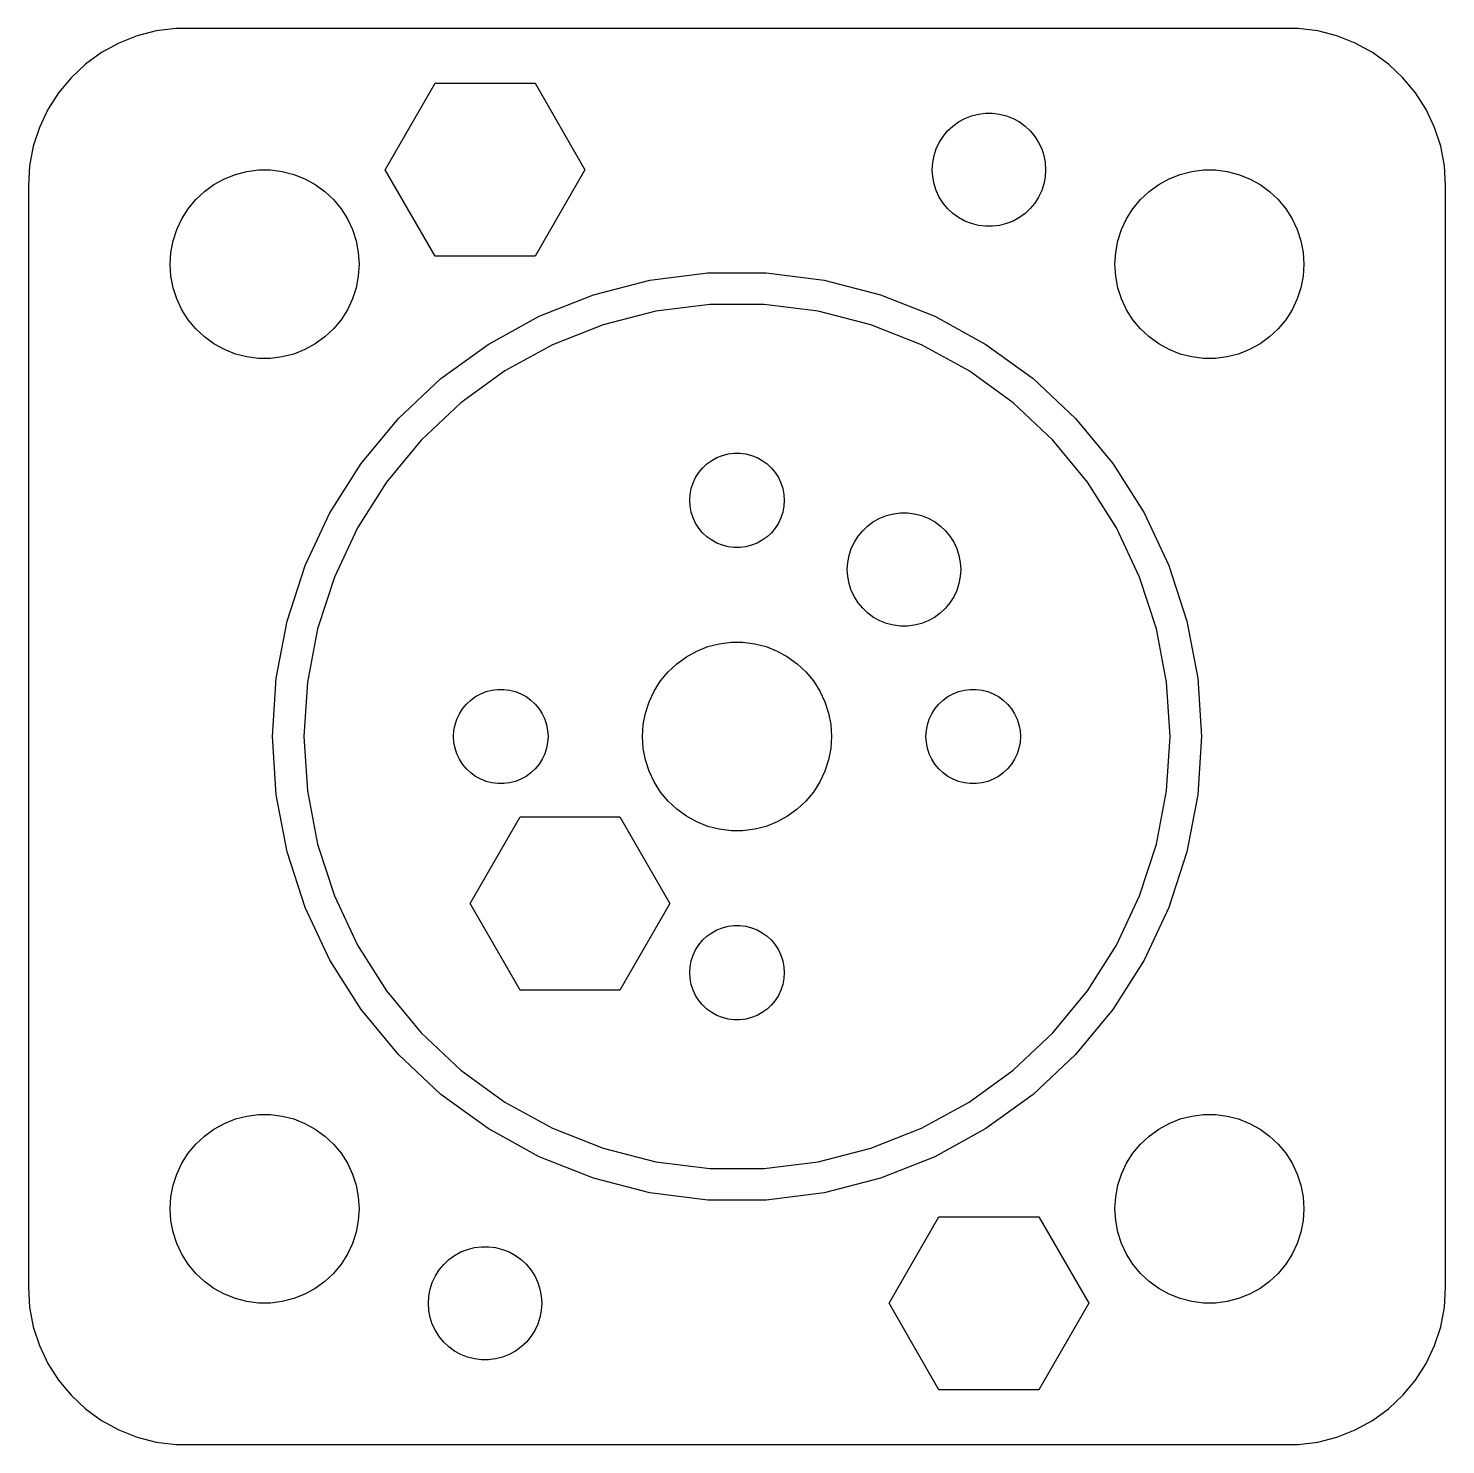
# Model space of a CAD drawing. Header units: metres. Extents: x -22.5 to 72.5, y 85.5 to 184.5.
# Drawn here: x -22.5 to 22.5, y 139.51 to 184.49 of the extents above; entities that cross this region are included whole.
import ezdxf

# ---------------------------------------------------------------- set-up
doc = ezdxf.new("R2010")
doc.units = ezdxf.units.M

msp = doc.modelspace()

# ---------------------------------------------------------------- linework, layer by layer
for p, q in [((-19.0451, 184.255), (-19.6289, 184.024)), ((-18.4369, 184.411), (-19.0451, 184.255)), ((-17.8139, 184.49), (-18.4369, 184.411)), ((17.8139, 184.49), (-17.8139, 184.49)), ((18.4369, 184.411), (17.8139, 184.49)), ((19.0451, 184.255), (18.4369, 184.411)), ((19.6289, 184.024), (19.0451, 184.255)), ((-20.1791, 183.722), (-20.6871, 183.353)), ((-19.6289, 184.024), (-20.1791, 183.722)), ((20.1791, 183.722), (19.6289, 184.024)), ((20.6871, 183.353), (20.1791, 183.722)), ((-20.6871, 183.353), (-21.1448, 182.923)), ((21.1448, 182.923), (20.6871, 183.353)), ((-21.1448, 182.923), (-21.5451, 182.439)), ((-11.1735, 180), (-9.58675, 182.748)), ((-9.58675, 182.748), (-6.41325, 182.748)), ((-6.41325, 182.748), (-4.82651, 180)), ((21.5451, 182.439), (21.1448, 182.923)), ((-21.5451, 182.439), (-21.8815, 181.909)), ((21.8815, 181.909), (21.5451, 182.439)), ((-21.8815, 181.909), (-22.1489, 181.341)), ((22.1489, 181.341), (21.8815, 181.909)), ((6.68785, 181.232), (6.85263, 181.387)), ((6.85263, 181.387), (7.03551, 181.52)), ((7.03551, 181.52), (7.2336, 181.629)), ((7.2336, 181.629), (7.44376, 181.712)), ((7.44376, 181.712), (7.6627, 181.768)), ((7.6627, 181.768), (7.88696, 181.796)), ((7.88696, 181.796), (8.11302, 181.796)), ((8.11302, 181.796), (8.33728, 181.768)), ((8.33728, 181.768), (8.55623, 181.712)), ((8.55623, 181.712), (8.76639, 181.629)), ((8.76639, 181.629), (8.96448, 181.52)), ((8.96448, 181.52), (9.14735, 181.387)), ((9.14735, 181.387), (9.31213, 181.232)), ((-22.1489, 181.341), (-22.3429, 180.743)), ((6.42264, 180.867), (6.54376, 181.058)), ((6.54376, 181.058), (6.68785, 181.232)), ((9.31213, 181.232), (9.45622, 181.058)), ((9.45622, 181.058), (9.57735, 180.867)), ((22.3429, 180.743), (22.1489, 181.341)), ((-22.3429, 180.743), (-22.4606, 180.127)), ((6.25655, 180.448), (6.3264, 180.663)), ((6.3264, 180.663), (6.42264, 180.867)), ((9.57735, 180.867), (9.67358, 180.663)), ((9.67358, 180.663), (9.74344, 180.448)), ((22.4606, 180.127), (22.3429, 180.743)), ((-22.4606, 180.127), (-22.5, 179.5)), ((-9.58675, 177.252), (-11.1735, 180)), ((-4.82651, 180), (-6.41325, 177.252)), ((6.2, 180), (6.21419, 180.226)), ((6.21419, 179.774), (6.2, 180)), ((6.21419, 180.226), (6.25655, 180.448)), ((9.74344, 180.448), (9.7858, 180.226)), ((9.7858, 180.226), (9.79999, 180)), ((9.79999, 180), (9.7858, 179.774)), ((22.5, 179.5), (22.4606, 180.127)), ((-16.6075, 179.533), (-16.2773, 179.714)), ((-16.2773, 179.714), (-15.927, 179.853)), ((-15.927, 179.853), (-15.5621, 179.947)), ((-15.5621, 179.947), (-15.1884, 179.994)), ((-15.1884, 179.994), (-14.8116, 179.994)), ((-14.8116, 179.994), (-14.4379, 179.947)), ((-14.4379, 179.947), (-14.0729, 179.853)), ((-14.0729, 179.853), (-13.7227, 179.714)), ((-13.7227, 179.714), (-13.3925, 179.533)), ((6.25655, 179.552), (6.21419, 179.774)), ((6.3264, 179.337), (6.25655, 179.552)), ((9.74344, 179.552), (9.67358, 179.337)), ((9.7858, 179.774), (9.74344, 179.552)), ((13.3925, 179.533), (13.7227, 179.714)), ((13.7227, 179.714), (14.0729, 179.853)), ((14.0729, 179.853), (14.4379, 179.947)), ((14.4379, 179.947), (14.8116, 179.994)), ((14.8116, 179.994), (15.1884, 179.994)), ((15.1884, 179.994), (15.5621, 179.947)), ((15.5621, 179.947), (15.927, 179.853)), ((15.927, 179.853), (16.2773, 179.714)), ((16.2773, 179.714), (16.6075, 179.533)), ((-22.5, 179.5), (-22.5, 144.5)), ((-17.1869, 179.054), (-16.9123, 179.312)), ((-16.9123, 179.312), (-16.6075, 179.533)), ((-13.3925, 179.533), (-13.0877, 179.312)), ((-13.0877, 179.312), (-12.8131, 179.054)), ((6.42264, 179.133), (6.3264, 179.337)), ((6.54376, 178.942), (6.42264, 179.133)), ((9.57735, 179.133), (9.45622, 178.942)), ((9.67358, 179.337), (9.57735, 179.133)), ((12.8131, 179.054), (13.0877, 179.312)), ((13.0877, 179.312), (13.3925, 179.533)), ((16.6075, 179.533), (16.9123, 179.312)), ((16.9123, 179.312), (17.1869, 179.054)), ((22.5, 144.5), (22.5, 179.5)), ((-17.6289, 178.445), (-17.427, 178.763)), ((-17.427, 178.763), (-17.1869, 179.054)), ((-12.8131, 179.054), (-12.5729, 178.763)), ((-12.5729, 178.763), (-12.3711, 178.445)), ((6.68785, 178.768), (6.54376, 178.942)), ((6.85263, 178.613), (6.68785, 178.768)), ((9.31213, 178.768), (9.14735, 178.613)), ((9.45622, 178.942), (9.31213, 178.768)), ((12.3711, 178.445), (12.5729, 178.763)), ((12.5729, 178.763), (12.8131, 179.054)), ((17.1869, 179.054), (17.427, 178.763)), ((17.427, 178.763), (17.6289, 178.445)), ((-17.7893, 178.104), (-17.6289, 178.445)), ((-12.3711, 178.445), (-12.2107, 178.104)), ((7.03551, 178.48), (6.85263, 178.613)), ((7.2336, 178.371), (7.03551, 178.48)), ((7.44376, 178.288), (7.2336, 178.371)), ((7.6627, 178.232), (7.44376, 178.288)), ((7.88696, 178.204), (7.6627, 178.232)), ((8.11302, 178.204), (7.88696, 178.204)), ((8.33728, 178.232), (8.11302, 178.204)), ((8.55623, 178.288), (8.33728, 178.232)), ((8.76639, 178.371), (8.55623, 178.288)), ((8.96448, 178.48), (8.76639, 178.371)), ((9.14735, 178.613), (8.96448, 178.48)), ((12.2107, 178.104), (12.3711, 178.445)), ((17.6289, 178.445), (17.7893, 178.104)), ((-17.9057, 177.746), (-17.7893, 178.104)), ((-12.2107, 178.104), (-12.0942, 177.746)), ((12.0942, 177.746), (12.2107, 178.104)), ((17.7893, 178.104), (17.9057, 177.746)), ((-18, 177), (-17.9763, 177.376)), ((-17.9763, 177.376), (-17.9057, 177.746)), ((-12.0942, 177.746), (-12.0237, 177.376)), ((-12.0237, 177.376), (-12, 177)), ((12, 177), (12.0237, 177.376)), ((12.0237, 177.376), (12.0942, 177.746)), ((17.9057, 177.746), (17.9763, 177.376)), ((17.9763, 177.376), (18, 177)), ((-17.9763, 176.624), (-18, 177)), ((-12, 177), (-12.0237, 176.624)), ((-6.41325, 177.252), (-9.58675, 177.252)), ((12.0237, 176.624), (12, 177)), ((18, 177), (17.9763, 176.624)), ((-17.9057, 176.254), (-17.9763, 176.624)), ((-12.0237, 176.624), (-12.0942, 176.254)), ((-4.558, 176.028), (-2.76387, 176.489)), ((-2.76387, 176.489), (-0.92615, 176.721)), ((-0.92615, 176.721), (0.92615, 176.721)), ((0.92615, 176.721), (2.76387, 176.489)), ((2.76387, 176.489), (4.558, 176.028)), ((12.0942, 176.254), (12.0237, 176.624)), ((17.9763, 176.624), (17.9057, 176.254)), ((-17.7893, 175.896), (-17.9057, 176.254)), ((-12.0942, 176.254), (-12.2107, 175.896)), ((-6.28024, 175.346), (-4.558, 176.028)), ((4.558, 176.028), (6.28024, 175.346)), ((12.2107, 175.896), (12.0942, 176.254)), ((17.9057, 176.254), (17.7893, 175.896)), ((-17.6289, 175.555), (-17.7893, 175.896)), ((-17.427, 175.237), (-17.6289, 175.555)), ((-12.3711, 175.555), (-12.5729, 175.237)), ((-12.2107, 175.896), (-12.3711, 175.555)), ((-2.57649, 175.506), (-4.24898, 175.077)), ((-0.86336, 175.723), (-2.57649, 175.506)), ((0.86336, 175.723), (-0.86336, 175.723)), ((2.57649, 175.506), (0.86336, 175.723)), ((4.24898, 175.077), (2.57649, 175.506)), ((12.3711, 175.555), (12.2107, 175.896)), ((12.5729, 175.237), (12.3711, 175.555)), ((17.6289, 175.555), (17.427, 175.237)), ((17.7893, 175.896), (17.6289, 175.555)), ((-17.1869, 174.946), (-17.427, 175.237)), ((-12.5729, 175.237), (-12.8131, 174.946)), ((-7.90344, 174.454), (-6.28024, 175.346)), ((-4.24898, 175.077), (-5.85446, 174.441)), ((5.85446, 174.441), (4.24898, 175.077)), ((6.28024, 175.346), (7.90344, 174.454)), ((12.8131, 174.946), (12.5729, 175.237)), ((17.427, 175.237), (17.1869, 174.946)), ((-16.9123, 174.688), (-17.1869, 174.946)), ((-16.6075, 174.467), (-16.9123, 174.688)), ((-13.0877, 174.688), (-13.3925, 174.467)), ((-12.8131, 174.946), (-13.0877, 174.688)), ((13.0877, 174.688), (12.8131, 174.946)), ((13.3925, 174.467), (13.0877, 174.688)), ((16.9123, 174.688), (16.6075, 174.467)), ((17.1869, 174.946), (16.9123, 174.688)), ((-16.2773, 174.286), (-16.6075, 174.467)), ((-15.927, 174.147), (-16.2773, 174.286)), ((-13.7227, 174.286), (-14.0729, 174.147)), ((-13.3925, 174.467), (-13.7227, 174.286)), ((-9.40199, 173.365), (-7.90344, 174.454)), ((-5.85446, 174.441), (-7.36761, 173.609)), ((7.36761, 173.609), (5.85446, 174.441)), ((7.90344, 174.454), (9.40199, 173.365)), ((13.7227, 174.286), (13.3925, 174.467)), ((14.0729, 174.147), (13.7227, 174.286)), ((16.2773, 174.286), (15.927, 174.147)), ((16.6075, 174.467), (16.2773, 174.286)), ((-15.5621, 174.053), (-15.927, 174.147)), ((-15.1884, 174.006), (-15.5621, 174.053)), ((-14.8116, 174.006), (-15.1884, 174.006)), ((-14.4379, 174.053), (-14.8116, 174.006)), ((-14.0729, 174.147), (-14.4379, 174.053)), ((14.4379, 174.053), (14.0729, 174.147)), ((14.8116, 174.006), (14.4379, 174.053)), ((15.1884, 174.006), (14.8116, 174.006)), ((15.5621, 174.053), (15.1884, 174.006)), ((15.927, 174.147), (15.5621, 174.053)), ((-10.7523, 172.097), (-9.40199, 173.365)), ((-7.36761, 173.609), (-8.76457, 172.595)), ((8.76457, 172.595), (7.36761, 173.609)), ((9.40199, 173.365), (10.7523, 172.097)), ((-8.76457, 172.595), (-10.0233, 171.413)), ((10.0233, 171.413), (8.76457, 172.595)), ((-11.933, 170.67), (-10.7523, 172.097)), ((10.7523, 172.097), (11.933, 170.67)), ((-10.0233, 171.413), (-11.124, 170.082)), ((11.124, 170.082), (10.0233, 171.413)), ((-12.9255, 169.106), (-11.933, 170.67)), ((-1.09344, 170.527), (-0.95613, 170.656)), ((-0.95613, 170.656), (-0.80373, 170.766)), ((-0.80373, 170.766), (-0.63866, 170.857)), ((-0.63866, 170.857), (-0.46352, 170.927)), ((-0.46352, 170.927), (-0.28107, 170.973)), ((-0.28107, 170.973), (-0.09418, 170.997)), ((-0.09418, 170.997), (0.09418, 170.997)), ((0.09418, 170.997), (0.28107, 170.973)), ((0.28107, 170.973), (0.46352, 170.927)), ((0.46352, 170.927), (0.63866, 170.857)), ((0.63866, 170.857), (0.80373, 170.766)), ((0.80373, 170.766), (0.95613, 170.656)), ((0.95613, 170.656), (1.09344, 170.527)), ((11.933, 170.67), (12.9255, 169.106)), ((-1.39465, 170.052), (-1.31445, 170.223)), ((-1.31445, 170.223), (-1.21352, 170.382)), ((-1.21352, 170.382), (-1.09344, 170.527)), ((1.09344, 170.527), (1.21352, 170.382)), ((1.21352, 170.382), (1.31445, 170.223)), ((1.31445, 170.223), (1.39465, 170.052)), ((-11.124, 170.082), (-12.0492, 168.624)), ((-1.5, 169.5), (-1.48816, 169.688)), ((-1.48816, 169.688), (-1.45287, 169.873)), ((-1.45287, 169.873), (-1.39465, 170.052)), ((1.39465, 170.052), (1.45287, 169.873)), ((1.45287, 169.873), (1.48816, 169.688)), ((1.48816, 169.688), (1.5, 169.5)), ((12.0492, 168.624), (11.124, 170.082)), ((-1.48816, 169.312), (-1.5, 169.5)), ((-1.45287, 169.127), (-1.48816, 169.312)), ((1.48816, 169.312), (1.45287, 169.127)), ((1.5, 169.5), (1.48816, 169.312)), ((-13.7142, 167.43), (-12.9255, 169.106)), ((-1.39465, 168.948), (-1.45287, 169.127)), ((-1.31445, 168.777), (-1.39465, 168.948)), ((-1.21352, 168.618), (-1.31445, 168.777)), ((1.31445, 168.777), (1.21352, 168.618)), ((1.39465, 168.948), (1.31445, 168.777)), ((1.45287, 169.127), (1.39465, 168.948)), ((4.15562, 168.69), (4.3385, 168.823)), ((4.3385, 168.823), (4.53659, 168.932)), ((4.53659, 168.932), (4.74677, 169.015)), ((4.74677, 169.015), (4.96571, 169.071)), ((4.96571, 169.071), (5.18997, 169.099)), ((5.18997, 169.099), (5.41602, 169.099)), ((5.41602, 169.099), (5.64027, 169.071)), ((5.64027, 169.071), (5.85922, 169.015)), ((5.85922, 169.015), (6.0694, 168.932)), ((6.0694, 168.932), (6.26749, 168.823)), ((6.26749, 168.823), (6.45035, 168.69)), ((12.9255, 169.106), (13.7142, 167.43)), ((-12.0492, 168.624), (-12.7844, 167.062)), ((-1.09344, 168.473), (-1.21352, 168.618)), ((-0.95613, 168.344), (-1.09344, 168.473)), ((-0.80373, 168.234), (-0.95613, 168.344)), ((0.95613, 168.344), (0.80373, 168.234)), ((1.09344, 168.473), (0.95613, 168.344)), ((1.21352, 168.618), (1.09344, 168.473)), ((3.72565, 168.17), (3.84676, 168.361)), ((3.84676, 168.361), (3.99084, 168.535)), ((3.99084, 168.535), (4.15562, 168.69)), ((6.45035, 168.69), (6.61514, 168.535)), ((6.61514, 168.535), (6.75922, 168.361)), ((6.75922, 168.361), (6.88034, 168.17)), ((12.7844, 167.062), (12.0492, 168.624)), ((-0.63866, 168.143), (-0.80373, 168.234)), ((-0.46352, 168.073), (-0.63866, 168.143)), ((-0.28107, 168.027), (-0.46352, 168.073)), ((-0.09418, 168.003), (-0.28107, 168.027)), ((0.09418, 168.003), (-0.09418, 168.003)), ((0.28107, 168.027), (0.09418, 168.003)), ((0.46352, 168.073), (0.28107, 168.027)), ((0.63866, 168.143), (0.46352, 168.073)), ((0.80373, 168.234), (0.63866, 168.143)), ((3.55954, 167.751), (3.62939, 167.966)), ((3.62939, 167.966), (3.72565, 168.17)), ((6.88034, 168.17), (6.97659, 167.966)), ((6.97659, 167.966), (7.04645, 167.751)), ((-14.2866, 165.668), (-13.7142, 167.43)), ((3.50299, 167.303), (3.51718, 167.529)), ((3.51718, 167.529), (3.55954, 167.751)), ((7.04645, 167.751), (7.08879, 167.529)), ((7.08879, 167.529), (7.103, 167.303)), ((13.7142, 167.43), (14.2866, 165.668)), ((-12.7844, 167.062), (-13.318, 165.419)), ((3.51718, 167.077), (3.50299, 167.303)), ((3.55954, 166.855), (3.51718, 167.077)), ((7.08879, 167.077), (7.04645, 166.855)), ((7.103, 167.303), (7.08879, 167.077)), ((13.318, 165.419), (12.7844, 167.062)), ((3.62939, 166.64), (3.55954, 166.855)), ((3.72565, 166.436), (3.62939, 166.64)), ((6.97659, 166.64), (6.88034, 166.436)), ((7.04645, 166.855), (6.97659, 166.64)), ((3.84676, 166.245), (3.72565, 166.436)), ((3.99084, 166.071), (3.84676, 166.245)), ((4.15562, 165.916), (3.99084, 166.071)), ((6.61514, 166.071), (6.45035, 165.916)), ((6.75922, 166.245), (6.61514, 166.071)), ((6.88034, 166.436), (6.75922, 166.245)), ((-14.6337, 163.849), (-14.2866, 165.668)), ((4.3385, 165.783), (4.15562, 165.916)), ((4.53659, 165.674), (4.3385, 165.783)), ((4.74677, 165.591), (4.53659, 165.674)), ((6.0694, 165.674), (5.85922, 165.591)), ((6.26749, 165.783), (6.0694, 165.674)), ((6.45035, 165.916), (6.26749, 165.783)), ((14.2866, 165.668), (14.6337, 163.849)), ((-13.318, 165.419), (-13.6416, 163.723)), ((4.96571, 165.535), (4.74677, 165.591)), ((5.18997, 165.507), (4.96571, 165.535)), ((5.41602, 165.507), (5.18997, 165.507)), ((5.64027, 165.535), (5.41602, 165.507)), ((5.85922, 165.591), (5.64027, 165.535)), ((13.6416, 163.723), (13.318, 165.419)), ((-1.60747, 164.533), (-1.27733, 164.714)), ((-1.27733, 164.714), (-0.92705, 164.853)), ((-0.92705, 164.853), (-0.56213, 164.947)), ((-0.56213, 164.947), (-0.18837, 164.994)), ((-0.18837, 164.994), (0.18837, 164.994)), ((0.18837, 164.994), (0.56213, 164.947)), ((0.56213, 164.947), (0.92705, 164.853)), ((0.92705, 164.853), (1.27733, 164.714)), ((1.27733, 164.714), (1.60747, 164.533)), ((-2.1869, 164.054), (-1.91226, 164.312)), ((-1.91226, 164.312), (-1.60747, 164.533)), ((1.60747, 164.533), (1.91226, 164.312)), ((1.91226, 164.312), (2.1869, 164.054)), ((-14.75, 162), (-14.6337, 163.849)), ((-2.42705, 163.763), (-2.1869, 164.054)), ((2.1869, 164.054), (2.42705, 163.763)), ((14.6337, 163.849), (14.75, 162)), ((-13.6416, 163.723), (-13.75, 162)), ((-8.30373, 163.266), (-8.13866, 163.357)), ((-8.13866, 163.357), (-7.96352, 163.427)), ((-7.96352, 163.427), (-7.78107, 163.473)), ((-7.78107, 163.473), (-7.59418, 163.497)), ((-7.59418, 163.497), (-7.40581, 163.497)), ((-7.40581, 163.497), (-7.21892, 163.473)), ((-7.21892, 163.473), (-7.03647, 163.427)), ((-7.03647, 163.427), (-6.86133, 163.357)), ((-6.86133, 163.357), (-6.69626, 163.266)), ((-2.78932, 163.104), (-2.62891, 163.445)), ((-2.62891, 163.445), (-2.42705, 163.763)), ((2.42705, 163.763), (2.62891, 163.445)), ((2.62891, 163.445), (2.78932, 163.104)), ((6.69626, 163.266), (6.86133, 163.357)), ((6.86133, 163.357), (7.03647, 163.427)), ((7.03647, 163.427), (7.21892, 163.473)), ((7.21892, 163.473), (7.40581, 163.497)), ((7.40581, 163.497), (7.59418, 163.497)), ((7.59418, 163.497), (7.78107, 163.473)), ((7.78107, 163.473), (7.96352, 163.427)), ((7.96352, 163.427), (8.13866, 163.357)), ((8.13866, 163.357), (8.30373, 163.266)), ((13.75, 162), (13.6416, 163.723)), ((-8.71352, 162.882), (-8.59344, 163.027)), ((-8.59344, 163.027), (-8.45613, 163.156)), ((-8.45613, 163.156), (-8.30373, 163.266)), ((-6.69626, 163.266), (-6.54385, 163.156)), ((-6.54385, 163.156), (-6.40654, 163.027)), ((-6.40654, 163.027), (-6.28647, 162.882)), ((-2.90575, 162.746), (-2.78932, 163.104)), ((2.78932, 163.104), (2.90575, 162.746)), ((6.28647, 162.882), (6.40654, 163.027)), ((6.40654, 163.027), (6.54385, 163.156)), ((6.54385, 163.156), (6.69626, 163.266)), ((8.30373, 163.266), (8.45613, 163.156)), ((8.45613, 163.156), (8.59344, 163.027)), ((8.59344, 163.027), (8.71352, 162.882)), ((-8.95287, 162.373), (-8.89465, 162.552)), ((-8.89465, 162.552), (-8.81445, 162.723)), ((-8.81445, 162.723), (-8.71352, 162.882)), ((-6.28647, 162.882), (-6.18553, 162.723)), ((-6.18553, 162.723), (-6.10533, 162.552)), ((-6.10533, 162.552), (-6.04712, 162.373)), ((-2.97633, 162.376), (-2.90575, 162.746)), ((2.90575, 162.746), (2.97633, 162.376)), ((6.04712, 162.373), (6.10533, 162.552)), ((6.10533, 162.552), (6.18553, 162.723)), ((6.18553, 162.723), (6.28647, 162.882)), ((8.71352, 162.882), (8.81445, 162.723)), ((8.81445, 162.723), (8.89465, 162.552)), ((8.89465, 162.552), (8.95287, 162.373)), ((-14.6337, 160.151), (-14.75, 162)), ((-13.75, 162), (-13.6416, 160.277)), ((-9, 162), (-8.98816, 162.188)), ((-8.98816, 161.812), (-9, 162)), ((-8.98816, 162.188), (-8.95287, 162.373)), ((-6.04712, 162.373), (-6.01183, 162.188)), ((-6.01183, 162.188), (-6, 162)), ((-6, 162), (-6.01183, 161.812)), ((-3, 162), (-2.97633, 162.376)), ((-2.97633, 161.624), (-3, 162)), ((2.97633, 162.376), (3, 162)), ((3, 162), (2.97633, 161.624)), ((6, 162), (6.01183, 162.188)), ((6.01183, 161.812), (6, 162)), ((6.01183, 162.188), (6.04712, 162.373)), ((8.95287, 162.373), (8.98816, 162.188)), ((8.98816, 162.188), (9, 162)), ((9, 162), (8.98816, 161.812)), ((13.6416, 160.277), (13.75, 162)), ((14.75, 162), (14.6337, 160.151)), ((-8.95287, 161.627), (-8.98816, 161.812)), ((-8.89465, 161.448), (-8.95287, 161.627)), ((-6.04712, 161.627), (-6.10533, 161.448)), ((-6.01183, 161.812), (-6.04712, 161.627)), ((-2.90575, 161.254), (-2.97633, 161.624)), ((2.97633, 161.624), (2.90575, 161.254)), ((6.04712, 161.627), (6.01183, 161.812)), ((6.10533, 161.448), (6.04712, 161.627)), ((8.95287, 161.627), (8.89465, 161.448)), ((8.98816, 161.812), (8.95287, 161.627)), ((-8.81445, 161.277), (-8.89465, 161.448)), ((-8.71352, 161.118), (-8.81445, 161.277)), ((-8.59344, 160.973), (-8.71352, 161.118)), ((-6.28647, 161.118), (-6.40654, 160.973)), ((-6.18553, 161.277), (-6.28647, 161.118)), ((-6.10533, 161.448), (-6.18553, 161.277)), ((-2.78932, 160.896), (-2.90575, 161.254)), ((2.90575, 161.254), (2.78932, 160.896)), ((6.18553, 161.277), (6.10533, 161.448)), ((6.28647, 161.118), (6.18553, 161.277)), ((6.40654, 160.973), (6.28647, 161.118)), ((8.71352, 161.118), (8.59344, 160.973)), ((8.81445, 161.277), (8.71352, 161.118)), ((8.89465, 161.448), (8.81445, 161.277)), ((-8.45613, 160.844), (-8.59344, 160.973)), ((-8.30373, 160.734), (-8.45613, 160.844)), ((-8.13866, 160.643), (-8.30373, 160.734)), ((-6.69626, 160.734), (-6.86133, 160.643)), ((-6.54385, 160.844), (-6.69626, 160.734)), ((-6.40654, 160.973), (-6.54385, 160.844)), ((-2.62891, 160.555), (-2.78932, 160.896)), ((2.78932, 160.896), (2.62891, 160.555)), ((6.54385, 160.844), (6.40654, 160.973)), ((6.69626, 160.734), (6.54385, 160.844)), ((6.86133, 160.643), (6.69626, 160.734)), ((8.30373, 160.734), (8.13866, 160.643)), ((8.45613, 160.844), (8.30373, 160.734)), ((8.59344, 160.973), (8.45613, 160.844)), ((-13.6416, 160.277), (-13.318, 158.581)), ((-7.96352, 160.573), (-8.13866, 160.643)), ((-7.78107, 160.527), (-7.96352, 160.573)), ((-7.59418, 160.503), (-7.78107, 160.527)), ((-7.40581, 160.503), (-7.59418, 160.503)), ((-7.21892, 160.527), (-7.40581, 160.503)), ((-7.03647, 160.573), (-7.21892, 160.527)), ((-6.86133, 160.643), (-7.03647, 160.573)), ((-2.42705, 160.237), (-2.62891, 160.555)), ((-2.1869, 159.946), (-2.42705, 160.237)), ((2.42705, 160.237), (2.1869, 159.946)), ((2.62891, 160.555), (2.42705, 160.237)), ((7.03647, 160.573), (6.86133, 160.643)), ((7.21892, 160.527), (7.03647, 160.573)), ((7.40581, 160.503), (7.21892, 160.527)), ((7.59418, 160.503), (7.40581, 160.503)), ((7.78107, 160.527), (7.59418, 160.503)), ((7.96352, 160.573), (7.78107, 160.527)), ((8.13866, 160.643), (7.96352, 160.573)), ((13.318, 158.581), (13.6416, 160.277)), ((-14.2866, 158.332), (-14.6337, 160.151)), ((-1.91226, 159.688), (-2.1869, 159.946)), ((2.1869, 159.946), (1.91226, 159.688)), ((14.6337, 160.151), (14.2866, 158.332)), ((-8.47649, 156.697), (-6.88974, 159.445)), ((-6.88974, 159.445), (-3.71625, 159.445)), ((-3.71625, 159.445), (-2.1295, 156.697)), ((-1.60747, 159.467), (-1.91226, 159.688)), ((-1.27733, 159.286), (-1.60747, 159.467)), ((1.60747, 159.467), (1.27733, 159.286)), ((1.91226, 159.688), (1.60747, 159.467)), ((-0.92705, 159.147), (-1.27733, 159.286)), ((-0.56213, 159.053), (-0.92705, 159.147)), ((-0.18837, 159.006), (-0.56213, 159.053)), ((0.18837, 159.006), (-0.18837, 159.006)), ((0.56213, 159.053), (0.18837, 159.006)), ((0.92705, 159.147), (0.56213, 159.053)), ((1.27733, 159.286), (0.92705, 159.147)), ((-13.318, 158.581), (-12.7844, 156.938)), ((12.7844, 156.938), (13.318, 158.581)), ((-13.7142, 156.57), (-14.2866, 158.332)), ((14.2866, 158.332), (13.7142, 156.57)), ((-12.7844, 156.938), (-12.0492, 155.376)), ((-6.88974, 153.949), (-8.47649, 156.697)), ((-2.1295, 156.697), (-3.71625, 153.949)), ((12.0492, 155.376), (12.7844, 156.938)), ((-12.9255, 154.894), (-13.7142, 156.57)), ((13.7142, 156.57), (12.9255, 154.894)), ((-0.95613, 155.656), (-0.80373, 155.766)), ((-0.80373, 155.766), (-0.63866, 155.857)), ((-0.63866, 155.857), (-0.46352, 155.927)), ((-0.46352, 155.927), (-0.28107, 155.973)), ((-0.28107, 155.973), (-0.09418, 155.997)), ((-0.09418, 155.997), (0.09418, 155.997)), ((0.09418, 155.997), (0.28107, 155.973)), ((0.28107, 155.973), (0.46352, 155.927)), ((0.46352, 155.927), (0.63866, 155.857)), ((0.63866, 155.857), (0.80373, 155.766)), ((0.80373, 155.766), (0.95613, 155.656)), ((-12.0492, 155.376), (-11.124, 153.918)), ((-1.31445, 155.223), (-1.21352, 155.382)), ((-1.21352, 155.382), (-1.09344, 155.527)), ((-1.09344, 155.527), (-0.95613, 155.656)), ((0.95613, 155.656), (1.09344, 155.527)), ((1.09344, 155.527), (1.21352, 155.382)), ((1.21352, 155.382), (1.31445, 155.223)), ((11.124, 153.918), (12.0492, 155.376)), ((-11.933, 153.33), (-12.9255, 154.894)), ((-1.48816, 154.688), (-1.45287, 154.873)), ((-1.45287, 154.873), (-1.39465, 155.052)), ((-1.39465, 155.052), (-1.31445, 155.223)), ((1.31445, 155.223), (1.39465, 155.052)), ((1.39465, 155.052), (1.45287, 154.873)), ((1.45287, 154.873), (1.48816, 154.688)), ((12.9255, 154.894), (11.933, 153.33)), ((-1.5, 154.5), (-1.48816, 154.688)), ((-1.48816, 154.312), (-1.5, 154.5)), ((1.48816, 154.688), (1.5, 154.5)), ((1.5, 154.5), (1.48816, 154.312)), ((-11.124, 153.918), (-10.0233, 152.587)), ((-3.71625, 153.949), (-6.88974, 153.949)), ((-1.45287, 154.127), (-1.48816, 154.312)), ((-1.39465, 153.948), (-1.45287, 154.127)), ((-1.31445, 153.777), (-1.39465, 153.948)), ((1.39465, 153.948), (1.31445, 153.777)), ((1.45287, 154.127), (1.39465, 153.948)), ((1.48816, 154.312), (1.45287, 154.127)), ((10.0233, 152.587), (11.124, 153.918)), ((-1.21352, 153.618), (-1.31445, 153.777)), ((-1.09344, 153.473), (-1.21352, 153.618)), ((-0.95613, 153.344), (-1.09344, 153.473)), ((1.09344, 153.473), (0.95613, 153.344)), ((1.21352, 153.618), (1.09344, 153.473)), ((1.31445, 153.777), (1.21352, 153.618)), ((-10.7523, 151.903), (-11.933, 153.33)), ((-0.80373, 153.234), (-0.95613, 153.344)), ((-0.63866, 153.143), (-0.80373, 153.234)), ((-0.46352, 153.073), (-0.63866, 153.143)), ((-0.28107, 153.027), (-0.46352, 153.073)), ((-0.09418, 153.003), (-0.28107, 153.027)), ((0.09418, 153.003), (-0.09418, 153.003)), ((0.28107, 153.027), (0.09418, 153.003)), ((0.46352, 153.073), (0.28107, 153.027)), ((0.63866, 153.143), (0.46352, 153.073)), ((0.80373, 153.234), (0.63866, 153.143)), ((0.95613, 153.344), (0.80373, 153.234)), ((11.933, 153.33), (10.7523, 151.903)), ((-10.0233, 152.587), (-8.76457, 151.405)), ((8.76457, 151.405), (10.0233, 152.587)), ((-9.40199, 150.635), (-10.7523, 151.903)), ((10.7523, 151.903), (9.40199, 150.635)), ((-8.76457, 151.405), (-7.36761, 150.391)), ((7.36761, 150.391), (8.76457, 151.405)), ((-7.90344, 149.546), (-9.40199, 150.635)), ((-7.36761, 150.391), (-5.85446, 149.559)), ((5.85446, 149.559), (7.36761, 150.391)), ((9.40199, 150.635), (7.90344, 149.546)), ((-16.2773, 149.714), (-15.927, 149.853)), ((-15.927, 149.853), (-15.5621, 149.947)), ((-15.5621, 149.947), (-15.1884, 149.994)), ((-15.1884, 149.994), (-14.8116, 149.994)), ((-14.8116, 149.994), (-14.4379, 149.947)), ((-14.4379, 149.947), (-14.0729, 149.853)), ((-14.0729, 149.853), (-13.7227, 149.714)), ((13.7227, 149.714), (14.0729, 149.853)), ((14.0729, 149.853), (14.4379, 149.947)), ((14.4379, 149.947), (14.8116, 149.994)), ((14.8116, 149.994), (15.1884, 149.994)), ((15.1884, 149.994), (15.5621, 149.947)), ((15.5621, 149.947), (15.927, 149.853)), ((15.927, 149.853), (16.2773, 149.714)), ((-16.9123, 149.312), (-16.6075, 149.533)), ((-16.6075, 149.533), (-16.2773, 149.714)), ((-13.7227, 149.714), (-13.3925, 149.533)), ((-13.3925, 149.533), (-13.0877, 149.312)), ((-6.28024, 148.654), (-7.90344, 149.546)), ((-5.85446, 149.559), (-4.24898, 148.923)), ((4.24898, 148.923), (5.85446, 149.559)), ((7.90344, 149.546), (6.28024, 148.654)), ((13.0877, 149.312), (13.3925, 149.533)), ((13.3925, 149.533), (13.7227, 149.714)), ((16.2773, 149.714), (16.6075, 149.533)), ((16.6075, 149.533), (16.9123, 149.312)), ((-17.427, 148.763), (-17.1869, 149.054)), ((-17.1869, 149.054), (-16.9123, 149.312)), ((-13.0877, 149.312), (-12.8131, 149.054)), ((-12.8131, 149.054), (-12.5729, 148.763)), ((12.5729, 148.763), (12.8131, 149.054)), ((12.8131, 149.054), (13.0877, 149.312)), ((16.9123, 149.312), (17.1869, 149.054)), ((17.1869, 149.054), (17.427, 148.763)), ((-17.6289, 148.445), (-17.427, 148.763)), ((-12.5729, 148.763), (-12.3711, 148.445)), ((-4.558, 147.972), (-6.28024, 148.654)), ((-4.24898, 148.923), (-2.57649, 148.494)), ((2.57649, 148.494), (4.24898, 148.923)), ((6.28024, 148.654), (4.558, 147.972)), ((12.3711, 148.445), (12.5729, 148.763)), ((17.427, 148.763), (17.6289, 148.445)), ((-17.9057, 147.746), (-17.7893, 148.104)), ((-17.7893, 148.104), (-17.6289, 148.445)), ((-12.3711, 148.445), (-12.2107, 148.104)), ((-12.2107, 148.104), (-12.0942, 147.746)), ((-2.57649, 148.494), (-0.86336, 148.277)), ((-0.86336, 148.277), (0.86336, 148.277)), ((0.86336, 148.277), (2.57649, 148.494)), ((12.0942, 147.746), (12.2107, 148.104)), ((12.2107, 148.104), (12.3711, 148.445)), ((17.6289, 148.445), (17.7893, 148.104)), ((17.7893, 148.104), (17.9057, 147.746)), ((-17.9763, 147.376), (-17.9057, 147.746)), ((-12.0942, 147.746), (-12.0237, 147.376)), ((-2.76387, 147.511), (-4.558, 147.972)), ((4.558, 147.972), (2.76387, 147.511)), ((12.0237, 147.376), (12.0942, 147.746)), ((17.9057, 147.746), (17.9763, 147.376)), ((-18, 147), (-17.9763, 147.376)), ((-12.0237, 147.376), (-12, 147)), ((-0.92615, 147.279), (-2.76387, 147.511)), ((0.92615, 147.279), (-0.92615, 147.279)), ((2.76387, 147.511), (0.92615, 147.279)), ((12, 147), (12.0237, 147.376)), ((17.9763, 147.376), (18, 147)), ((-17.9763, 146.624), (-18, 147)), ((-12, 147), (-12.0237, 146.624)), ((4.82651, 144), (6.41325, 146.748)), ((6.41325, 146.748), (9.58675, 146.748)), ((9.58675, 146.748), (11.1735, 144)), ((12.0237, 146.624), (12, 147)), ((18, 147), (17.9763, 146.624)), ((-17.9057, 146.254), (-17.9763, 146.624)), ((-17.7893, 145.896), (-17.9057, 146.254)), ((-12.0942, 146.254), (-12.2107, 145.896)), ((-12.0237, 146.624), (-12.0942, 146.254)), ((12.0942, 146.254), (12.0237, 146.624)), ((12.2107, 145.896), (12.0942, 146.254)), ((17.9057, 146.254), (17.7893, 145.896)), ((17.9763, 146.624), (17.9057, 146.254)), ((-17.6289, 145.555), (-17.7893, 145.896)), ((-12.2107, 145.896), (-12.3711, 145.555)), ((12.3711, 145.555), (12.2107, 145.896)), ((17.7893, 145.896), (17.6289, 145.555)), ((-17.427, 145.237), (-17.6289, 145.555)), ((-12.3711, 145.555), (-12.5729, 145.237)), ((-9.31213, 145.232), (-9.14735, 145.387)), ((-9.14735, 145.387), (-8.96448, 145.52)), ((-8.96448, 145.52), (-8.76639, 145.629)), ((-8.76639, 145.629), (-8.55623, 145.712)), ((-8.55623, 145.712), (-8.33728, 145.768)), ((-8.33728, 145.768), (-8.11302, 145.796)), ((-8.11302, 145.796), (-7.88696, 145.796)), ((-7.88696, 145.796), (-7.6627, 145.768)), ((-7.6627, 145.768), (-7.44376, 145.712)), ((-7.44376, 145.712), (-7.2336, 145.629)), ((-7.2336, 145.629), (-7.03551, 145.52)), ((-7.03551, 145.52), (-6.85263, 145.387)), ((-6.85263, 145.387), (-6.68785, 145.232)), ((12.5729, 145.237), (12.3711, 145.555)), ((17.6289, 145.555), (17.427, 145.237)), ((-17.1869, 144.946), (-17.427, 145.237)), ((-16.9123, 144.688), (-17.1869, 144.946)), ((-12.8131, 144.946), (-13.0877, 144.688)), ((-12.5729, 145.237), (-12.8131, 144.946)), ((-9.57735, 144.867), (-9.45622, 145.058)), ((-9.45622, 145.058), (-9.31213, 145.232)), ((-6.68785, 145.232), (-6.54376, 145.058)), ((-6.54376, 145.058), (-6.42264, 144.867)), ((12.8131, 144.946), (12.5729, 145.237)), ((13.0877, 144.688), (12.8131, 144.946)), ((17.1869, 144.946), (16.9123, 144.688)), ((17.427, 145.237), (17.1869, 144.946)), ((-22.5, 144.5), (-22.4606, 143.873)), ((-16.6075, 144.467), (-16.9123, 144.688)), ((-16.2773, 144.286), (-16.6075, 144.467)), ((-13.3925, 144.467), (-13.7227, 144.286)), ((-13.0877, 144.688), (-13.3925, 144.467)), ((-9.74344, 144.448), (-9.67358, 144.663)), ((-9.67358, 144.663), (-9.57735, 144.867)), ((-6.42264, 144.867), (-6.3264, 144.663)), ((-6.3264, 144.663), (-6.25655, 144.448)), ((13.3925, 144.467), (13.0877, 144.688)), ((13.7227, 144.286), (13.3925, 144.467)), ((16.6075, 144.467), (16.2773, 144.286)), ((16.9123, 144.688), (16.6075, 144.467)), ((22.4606, 143.873), (22.5, 144.5)), ((-15.927, 144.147), (-16.2773, 144.286)), ((-15.5621, 144.053), (-15.927, 144.147)), ((-15.1884, 144.006), (-15.5621, 144.053)), ((-14.8116, 144.006), (-15.1884, 144.006)), ((-14.4379, 144.053), (-14.8116, 144.006)), ((-14.0729, 144.147), (-14.4379, 144.053)), ((-13.7227, 144.286), (-14.0729, 144.147)), ((-9.79999, 144), (-9.7858, 144.226)), ((-9.7858, 143.774), (-9.79999, 144)), ((-9.7858, 144.226), (-9.74344, 144.448)), ((-6.25655, 144.448), (-6.21419, 144.226)), ((-6.21419, 144.226), (-6.2, 144)), ((-6.2, 144), (-6.21419, 143.774)), ((6.41325, 141.252), (4.82651, 144)), ((11.1735, 144), (9.58675, 141.252)), ((14.0729, 144.147), (13.7227, 144.286)), ((14.4379, 144.053), (14.0729, 144.147)), ((14.8116, 144.006), (14.4379, 144.053)), ((15.1884, 144.006), (14.8116, 144.006)), ((15.5621, 144.053), (15.1884, 144.006)), ((15.927, 144.147), (15.5621, 144.053)), ((16.2773, 144.286), (15.927, 144.147)), ((-22.4606, 143.873), (-22.3429, 143.257)), ((-9.74344, 143.552), (-9.7858, 143.774)), ((-9.67358, 143.337), (-9.74344, 143.552)), ((-6.25655, 143.552), (-6.3264, 143.337)), ((-6.21419, 143.774), (-6.25655, 143.552)), ((22.3429, 143.257), (22.4606, 143.873)), ((-22.3429, 143.257), (-22.1489, 142.659)), ((-9.57735, 143.133), (-9.67358, 143.337)), ((-9.45622, 142.942), (-9.57735, 143.133)), ((-6.42264, 143.133), (-6.54376, 142.942)), ((-6.3264, 143.337), (-6.42264, 143.133)), ((22.1489, 142.659), (22.3429, 143.257)), ((-22.1489, 142.659), (-21.8815, 142.091)), ((-9.31213, 142.768), (-9.45622, 142.942)), ((-9.14735, 142.613), (-9.31213, 142.768)), ((-6.68785, 142.768), (-6.85263, 142.613)), ((-6.54376, 142.942), (-6.68785, 142.768)), ((21.8815, 142.091), (22.1489, 142.659)), ((-8.96448, 142.48), (-9.14735, 142.613)), ((-8.76639, 142.371), (-8.96448, 142.48)), ((-8.55623, 142.288), (-8.76639, 142.371)), ((-8.33728, 142.232), (-8.55623, 142.288)), ((-8.11302, 142.204), (-8.33728, 142.232)), ((-7.88696, 142.204), (-8.11302, 142.204)), ((-7.6627, 142.232), (-7.88696, 142.204)), ((-7.44376, 142.288), (-7.6627, 142.232)), ((-7.2336, 142.371), (-7.44376, 142.288)), ((-7.03551, 142.48), (-7.2336, 142.371)), ((-6.85263, 142.613), (-7.03551, 142.48)), ((-21.8815, 142.091), (-21.5451, 141.561)), ((21.5451, 141.561), (21.8815, 142.091)), ((-21.5451, 141.561), (-21.1448, 141.077)), ((21.1448, 141.077), (21.5451, 141.561)), ((-21.1448, 141.077), (-20.6871, 140.647)), ((9.58675, 141.252), (6.41325, 141.252)), ((20.6871, 140.647), (21.1448, 141.077)), ((-20.6871, 140.647), (-20.1791, 140.278)), ((20.1791, 140.278), (20.6871, 140.647)), ((-20.1791, 140.278), (-19.6289, 139.976)), ((-19.6289, 139.976), (-19.0451, 139.745)), ((19.0451, 139.745), (19.6289, 139.976)), ((19.6289, 139.976), (20.1791, 140.278)), ((-19.0451, 139.745), (-18.4369, 139.589)), ((-18.4369, 139.589), (-17.8139, 139.51)), ((-17.8139, 139.51), (17.8139, 139.51)), ((17.8139, 139.51), (18.4369, 139.589)), ((18.4369, 139.589), (19.0451, 139.745))]:
    msp.add_line(p, q)

doc.saveas('drawing.dxf')
